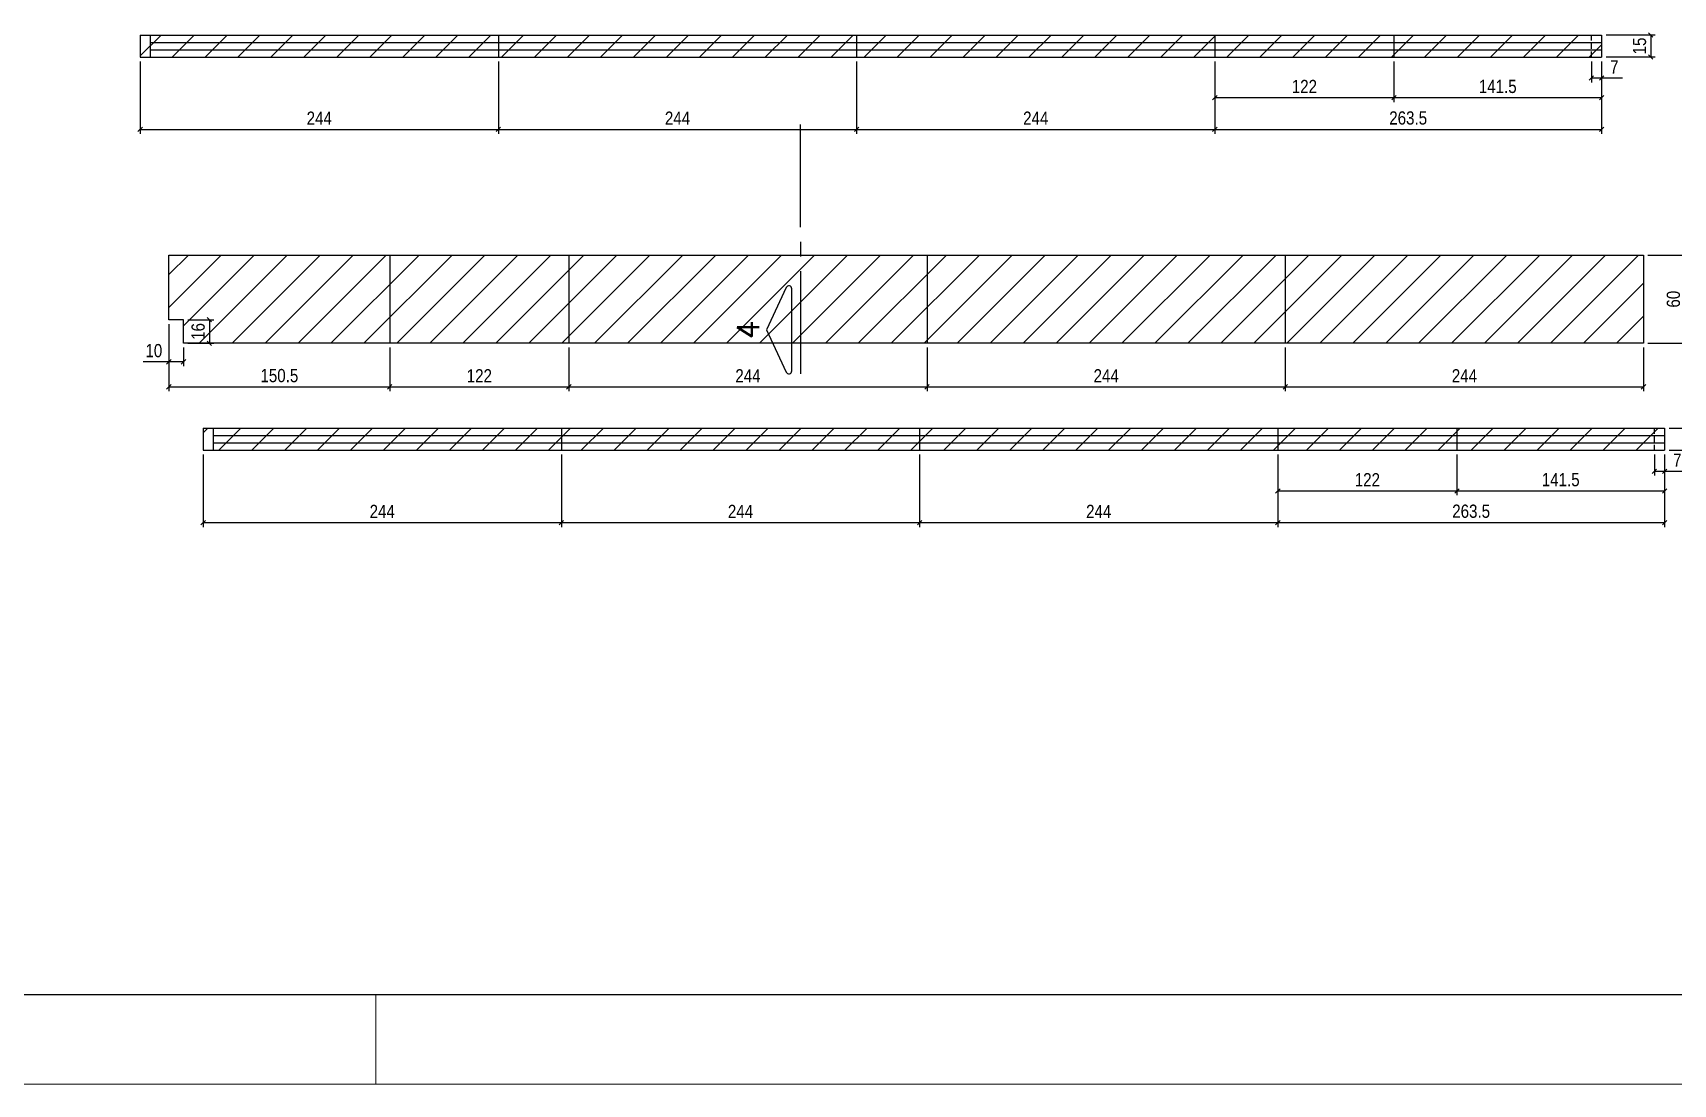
# Model space of a CAD drawing. Extents: x 1860 to 8661, y -614 to 3008.
# Drawn here: x 6172 to 7290, y -614 to 103 of the extents above; entities that cross this region are included whole.
import ezdxf
from ezdxf.enums import TextEntityAlignment as Align

# ---------------------------------------------------------------- set-up
doc = ezdxf.new("R2010")
doc.units = 0
doc.linetypes.add('HIDDEN', pattern=[0.375, 0.25, -0.125])
for name, color, linetype in [('COTA', 241, 'Continuous'), ('F-CORTE-INDICAÇÃO', 4, 'Continuous'), ('Painéis', 200, 'Continuous'), ('SARR_2.2x7', 40, 'Continuous')]:
    doc.layers.add(name, color=color, linetype=linetype)
doc.layers.add('FOLHA', color=255, linetype='Continuous', lineweight=5)
doc.layers.add('Hachura', color=251, linetype='Continuous', lineweight=9)
doc.styles.add('COTA TECNICA-50', font='techl___.ttf', dxfattribs={"height": 9})
doc.styles.add('ROMANS', font='romans.shx')
doc.dimstyles.new('COTA PAINEL-50', dxfattribs={"dimtxt": 9, "dimasz": 3, "dimexe": 3, "dimexo": 3, "dimgap": 3, "dimtad": 1, "dimdec": 1, "dimzin": 12, "dimdsep": 46, "dimtxsty": 'COTA TECNICA-50', "dimblk1": 'OBLIQUE', "dimblk2": 'OBLIQUE', "dimsah": 1, "dimcen": 0.9, "dimclrd": 4, "dimclre": 4, "dimclrt": 240, "dimadec": 1, "dimazin": 3, "dimtfac": 1, "dimtdec": 1, "dimtmove": 0, "dimatfit": 3, "dimfxl": 1, "dimtolj": 1, "dimtzin": 12, "dimarcsym": 0})

# ---------------------------------------------------------------- blocks, each defined once
blk = doc.blocks.new('*U8')
at = {"layer": 'F-CORTE-INDICAÇÃO'}
for p, q in [((-100, 0), (-170, 0)), ((-80, 0), (-90, 0)), ((-70, 0), (0, 0))]:
    blk.add_line(p, q, dxfattribs=at)
blk.add_lwpolyline([(-112, 6, 0.802585), (-111.2, 9.8), (-140, 23.3), (-168.8, 9.8, 0.802585), (-168, 6)], format="xyb", close=True, dxfattribs=at)
at = {"layer": 'F-CORTE-INDICAÇÃO', "style": 'ROMANS'}
blk.add_attdef('CORTE', text='', height=15, dxfattribs=at).set_placement((-140, 35.8), align=Align.MIDDLE_CENTER)
at = {"layer": 'F-CORTE-INDICAÇÃO', "color": 2, "style": 'ROMANS'}
blk.add_attdef('FOLHA', text='', height=12, dxfattribs=at).set_placement((-140, -10), align=Align.MIDDLE_CENTER)
blk = doc.blocks.new('_Oblique')
at = {"color": 0, "linetype": 'ByBlock', "lineweight": -2}
blk.add_line((-0.5, -0.5), (0.5, 0.5), dxfattribs=at)
blk = doc.blocks.new('*D1119')
at = {"layer": 'COTA', "color": 4, "lineweight": -2, "transparency": 16777216}
for p, q in [((6245.3, 83.2), (6245.3, 33.9)), ((6489.3, 83.2), (6489.3, 33.9)), ((6245.3, 36.9), (6489.3, 36.9))]:
    blk.add_line(p, q, dxfattribs=at)
at = {"layer": 'Defpoints', "color": 0, "transparency": 16777216}
for p in [(6245.3, 86.2), (6489.3, 86.2), (6489.3, 36.9)]:
    blk.add_point(p, dxfattribs=at)
at = {"layer": 'COTA', "color": 4, "lineweight": -2, "transparency": 16777216, "xscale": 3, "yscale": 3, "zscale": 3, "rotation": 180}
blk.add_blockref('_Oblique', (6245.3, 36.9), dxfattribs=at)
at = {"layer": 'COTA', "color": 4, "lineweight": -2, "transparency": 16777216, "xscale": 3, "yscale": 3, "zscale": 3}
blk.add_blockref('_Oblique', (6489.3, 36.9), dxfattribs=at)
at = {"layer": 'COTA', "color": 240, "transparency": 16777216, "insert": (6367.3, 44.5), "char_height": 9, "attachment_point": 5, "style": 'COTA TECNICA-50'}
blk.add_mtext('\\A1;244', dxfattribs=at)
blk = doc.blocks.new('*D1120')
at = {"layer": 'COTA', "color": 4, "lineweight": -2, "transparency": 16777216}
for p, q in [((6489.3, 83.2), (6489.3, 33.9)), ((6733.3, 83.2), (6733.3, 33.9)), ((6489.3, 36.9), (6733.3, 36.9))]:
    blk.add_line(p, q, dxfattribs=at)
at = {"layer": 'Defpoints', "color": 0, "transparency": 16777216}
for p in [(6489.3, 86.2), (6733.3, 86.2), (6733.3, 36.9)]:
    blk.add_point(p, dxfattribs=at)
at = {"layer": 'COTA', "color": 4, "lineweight": -2, "transparency": 16777216, "xscale": 3, "yscale": 3, "zscale": 3, "rotation": 180}
blk.add_blockref('_Oblique', (6489.3, 36.9), dxfattribs=at)
at = {"layer": 'COTA', "color": 4, "lineweight": -2, "transparency": 16777216, "xscale": 3, "yscale": 3, "zscale": 3}
blk.add_blockref('_Oblique', (6733.3, 36.9), dxfattribs=at)
at = {"layer": 'COTA', "color": 240, "transparency": 16777216, "insert": (6611.3, 44.5), "char_height": 9, "attachment_point": 5, "style": 'COTA TECNICA-50'}
blk.add_mtext('\\A1;244', dxfattribs=at)
blk = doc.blocks.new('*D1121')
at = {"layer": 'COTA', "color": 4, "lineweight": -2, "transparency": 16777216}
for p, q in [((6733.3, 83.2), (6733.3, 33.9)), ((6977.3, 83.2), (6977.3, 33.9)), ((6733.3, 36.9), (6977.3, 36.9))]:
    blk.add_line(p, q, dxfattribs=at)
at = {"layer": 'Defpoints', "color": 0, "transparency": 16777216}
for p in [(6733.3, 86.2), (6977.3, 86.2), (6977.3, 36.9)]:
    blk.add_point(p, dxfattribs=at)
at = {"layer": 'COTA', "color": 4, "lineweight": -2, "transparency": 16777216, "xscale": 3, "yscale": 3, "zscale": 3, "rotation": 180}
blk.add_blockref('_Oblique', (6733.3, 36.9), dxfattribs=at)
at = {"layer": 'COTA', "color": 4, "lineweight": -2, "transparency": 16777216, "xscale": 3, "yscale": 3, "zscale": 3}
blk.add_blockref('_Oblique', (6977.3, 36.9), dxfattribs=at)
at = {"layer": 'COTA', "color": 240, "transparency": 16777216, "insert": (6855.3, 44.5), "char_height": 9, "attachment_point": 5, "style": 'COTA TECNICA-50'}
blk.add_mtext('\\A1;244', dxfattribs=at)
blk = doc.blocks.new('*D1122')
at = {"layer": 'COTA', "color": 4, "lineweight": -2, "transparency": 16777216}
for p, q in [((6977.3, 83.2), (6977.3, 33.9)), ((7240.8, 83.2), (7240.8, 33.9)), ((6977.3, 36.9), (7240.8, 36.9))]:
    blk.add_line(p, q, dxfattribs=at)
at = {"layer": 'Defpoints', "color": 0, "transparency": 16777216}
for p in [(6977.3, 86.2), (7240.8, 86.2), (7240.8, 36.9)]:
    blk.add_point(p, dxfattribs=at)
at = {"layer": 'COTA', "color": 4, "lineweight": -2, "transparency": 16777216, "xscale": 3, "yscale": 3, "zscale": 3, "rotation": 180}
blk.add_blockref('_Oblique', (6977.3, 36.9), dxfattribs=at)
at = {"layer": 'COTA', "color": 4, "lineweight": -2, "transparency": 16777216, "xscale": 3, "yscale": 3, "zscale": 3}
blk.add_blockref('_Oblique', (7240.8, 36.9), dxfattribs=at)
at = {"layer": 'COTA', "color": 240, "transparency": 16777216, "insert": (7109, 44.6), "char_height": 9, "attachment_point": 5, "style": 'COTA TECNICA-50'}
blk.add_mtext('\\A1;263.5', dxfattribs=at)
blk = doc.blocks.new('*D1123')
at = {"layer": 'COTA', "color": 4, "lineweight": -2, "transparency": 16777216}
for p, q in [((7243.8, 101.2), (7277.2, 101.2)), ((7274.2, 101.2), (7274.2, 86.2)), ((7243.8, 86.2), (7277.2, 86.2))]:
    blk.add_line(p, q, dxfattribs=at)
at = {"layer": 'Defpoints', "color": 0, "transparency": 16777216}
for p in [(7240.8, 101.2), (7240.8, 86.2), (7274.2, 86.2)]:
    blk.add_point(p, dxfattribs=at)
at = {"layer": 'COTA', "color": 4, "lineweight": -2, "transparency": 16777216, "xscale": 3, "yscale": 3, "zscale": 3}
for p, rotation in [((7274.2, 101.2), 90), ((7274.2, 86.2), 270)]:
    blk.add_blockref('_Oblique', p, dxfattribs=dict(at, rotation=rotation))
at = {"layer": 'COTA', "color": 240, "transparency": 16777216, "insert": (7266.6, 93.7), "char_height": 9, "attachment_point": 5, "rotation": 90, "style": 'COTA TECNICA-50'}
blk.add_mtext('\\A1;15', dxfattribs=at)
blk = doc.blocks.new('*D1124')
at = {"layer": 'COTA', "color": 4, "lineweight": -2, "transparency": 16777216}
for p, q in [((6977.3, 83.2), (6977.3, 55.5)), ((7099.3, 83.2), (7099.3, 55.5)), ((6977.3, 58.5), (7099.3, 58.5))]:
    blk.add_line(p, q, dxfattribs=at)
at = {"layer": 'Defpoints', "color": 0, "transparency": 16777216}
for p in [(6977.3, 86.2), (7099.3, 86.2), (7099.3, 58.5)]:
    blk.add_point(p, dxfattribs=at)
at = {"layer": 'COTA', "color": 4, "lineweight": -2, "transparency": 16777216, "xscale": 3, "yscale": 3, "zscale": 3, "rotation": 180}
blk.add_blockref('_Oblique', (6977.3, 58.5), dxfattribs=at)
at = {"layer": 'COTA', "color": 4, "lineweight": -2, "transparency": 16777216, "xscale": 3, "yscale": 3, "zscale": 3}
blk.add_blockref('_Oblique', (7099.3, 58.5), dxfattribs=at)
at = {"layer": 'COTA', "color": 240, "transparency": 16777216, "insert": (7038.3, 66.1), "char_height": 9, "attachment_point": 5, "style": 'COTA TECNICA-50'}
blk.add_mtext('\\A1;122', dxfattribs=at)
blk = doc.blocks.new('*D1125')
at = {"layer": 'COTA', "color": 4, "lineweight": -2, "transparency": 16777216}
for p, q in [((7099.3, 83.2), (7099.3, 55.5)), ((7240.8, 83.2), (7240.8, 55.5)), ((7099.3, 58.5), (7240.8, 58.5))]:
    blk.add_line(p, q, dxfattribs=at)
at = {"layer": 'Defpoints', "color": 0, "transparency": 16777216}
for p in [(7099.3, 86.2), (7240.8, 86.2), (7240.8, 58.5)]:
    blk.add_point(p, dxfattribs=at)
at = {"layer": 'COTA', "color": 4, "lineweight": -2, "transparency": 16777216, "xscale": 3, "yscale": 3, "zscale": 3, "rotation": 180}
blk.add_blockref('_Oblique', (7099.3, 58.5), dxfattribs=at)
at = {"layer": 'COTA', "color": 4, "lineweight": -2, "transparency": 16777216, "xscale": 3, "yscale": 3, "zscale": 3}
blk.add_blockref('_Oblique', (7240.8, 58.5), dxfattribs=at)
at = {"layer": 'COTA', "color": 240, "transparency": 16777216, "insert": (7170, 66.1), "char_height": 9, "attachment_point": 5, "style": 'COTA TECNICA-50'}
blk.add_mtext('\\A1;141.5', dxfattribs=at)
blk = doc.blocks.new('*D1126')
at = {"layer": 'COTA', "color": 4, "lineweight": -2, "transparency": 16777216}
for p, q in [((7233.8, 83.2), (7233.8, 68.9)), ((7240.8, 83.2), (7240.8, 68.9)), ((7233.8, 71.9), (7240.8, 71.9)), ((7240.8, 71.9), (7254.9, 71.9))]:
    blk.add_line(p, q, dxfattribs=at)
at = {"layer": 'Defpoints', "color": 0, "transparency": 16777216}
for p in [(7233.8, 86.2), (7240.8, 86.2), (7240.8, 71.9)]:
    blk.add_point(p, dxfattribs=at)
at = {"layer": 'COTA', "color": 4, "lineweight": -2, "transparency": 16777216, "xscale": 3, "yscale": 3, "zscale": 3, "rotation": 180}
blk.add_blockref('_Oblique', (7233.8, 71.9), dxfattribs=at)
at = {"layer": 'COTA', "color": 4, "lineweight": -2, "transparency": 16777216, "xscale": 3, "yscale": 3, "zscale": 3}
blk.add_blockref('_Oblique', (7240.8, 71.9), dxfattribs=at)
at = {"layer": 'COTA', "color": 240, "transparency": 16777216, "insert": (7249.4, 79.4), "char_height": 9, "attachment_point": 5, "style": 'COTA TECNICA-50'}
blk.add_mtext('\\A1;7', dxfattribs=at)
blk = doc.blocks.new('*D1237')
at = {"layer": 'COTA', "color": 4, "lineweight": -2, "transparency": 16777216}
for p, q in [((6264.8, -95.8), (6264.8, -141.5)), ((6415.3, -111.8), (6415.3, -141.5)), ((6264.8, -138.5), (6415.3, -138.5))]:
    blk.add_line(p, q, dxfattribs=at)
at = {"layer": 'Defpoints', "color": 0, "transparency": 16777216}
for p in [(6264.8, -92.8), (6415.3, -108.8), (6415.3, -138.5)]:
    blk.add_point(p, dxfattribs=at)
at = {"layer": 'COTA', "color": 4, "lineweight": -2, "transparency": 16777216, "xscale": 3, "yscale": 3, "zscale": 3, "rotation": 180}
blk.add_blockref('_Oblique', (6264.8, -138.5), dxfattribs=at)
at = {"layer": 'COTA', "color": 4, "lineweight": -2, "transparency": 16777216, "xscale": 3, "yscale": 3, "zscale": 3}
blk.add_blockref('_Oblique', (6415.3, -138.5), dxfattribs=at)
at = {"layer": 'COTA', "color": 240, "transparency": 16777216, "insert": (6340.1, -130.9), "char_height": 9, "attachment_point": 5, "style": 'COTA TECNICA-50'}
blk.add_mtext('\\A1;150.5', dxfattribs=at)
blk = doc.blocks.new('*D1247')
at = {"layer": 'COTA', "color": 4, "lineweight": -2, "transparency": 16777216}
for p, q in [((6277.8, -92.8), (6295.4, -92.8)), ((6292.4, -92.8), (6292.4, -108.8)), ((6277.8, -108.8), (6295.4, -108.8))]:
    blk.add_line(p, q, dxfattribs=at)
at = {"layer": 'Defpoints', "color": 0, "transparency": 16777216}
for p in [(6274.8, -92.8), (6274.8, -108.8), (6292.4, -108.8)]:
    blk.add_point(p, dxfattribs=at)
at = {"layer": 'COTA', "color": 4, "lineweight": -2, "transparency": 16777216, "xscale": 3, "yscale": 3, "zscale": 3}
for p, rotation in [((6292.4, -92.8), 90), ((6292.4, -108.8), 270)]:
    blk.add_blockref('_Oblique', p, dxfattribs=dict(at, rotation=rotation))
at = {"layer": 'COTA', "color": 240, "transparency": 16777216, "insert": (6284.8, -100.8), "char_height": 9, "attachment_point": 5, "rotation": 90, "style": 'COTA TECNICA-50'}
blk.add_mtext('\\A1;16', dxfattribs=at)
blk = doc.blocks.new('*D1248')
at = {"layer": 'COTA', "color": 4, "lineweight": -2, "transparency": 16777216}
for p, q in [((6264.8, -121.5), (6247.3, -121.5)), ((6264.8, -111.8), (6264.8, -124.5)), ((6274.8, -121.5), (6264.8, -121.5)), ((6274.8, -111.8), (6274.8, -124.5))]:
    blk.add_line(p, q, dxfattribs=at)
at = {"layer": 'Defpoints', "color": 0, "transparency": 16777216}
for p in [(6264.8, -108.8), (6274.8, -108.8), (6264.8, -121.5)]:
    blk.add_point(p, dxfattribs=at)
at = {"layer": 'COTA', "color": 4, "lineweight": -2, "transparency": 16777216, "xscale": 3, "yscale": 3, "zscale": 3, "rotation": 180}
blk.add_blockref('_Oblique', (6264.8, -121.5), dxfattribs=at)
at = {"layer": 'COTA', "color": 4, "lineweight": -2, "transparency": 16777216, "xscale": 3, "yscale": 3, "zscale": 3}
blk.add_blockref('_Oblique', (6274.8, -121.5), dxfattribs=at)
at = {"layer": 'COTA', "color": 240, "transparency": 16777216, "insert": (6254.6, -113.9), "char_height": 9, "attachment_point": 5, "style": 'COTA TECNICA-50'}
blk.add_mtext('\\A1;10', dxfattribs=at)
blk = doc.blocks.new('*D1249')
at = {"layer": 'COTA', "color": 4, "lineweight": -2, "transparency": 16777216}
for p, q in [((6415.3, -111.8), (6415.3, -141.5)), ((6537.3, -111.8), (6537.3, -141.5)), ((6415.3, -138.5), (6537.3, -138.5))]:
    blk.add_line(p, q, dxfattribs=at)
at = {"layer": 'Defpoints', "color": 0, "transparency": 16777216}
for p in [(6415.3, -108.8), (6537.3, -108.8), (6537.3, -138.5)]:
    blk.add_point(p, dxfattribs=at)
at = {"layer": 'COTA', "color": 4, "lineweight": -2, "transparency": 16777216, "xscale": 3, "yscale": 3, "zscale": 3, "rotation": 180}
blk.add_blockref('_Oblique', (6415.3, -138.5), dxfattribs=at)
at = {"layer": 'COTA', "color": 4, "lineweight": -2, "transparency": 16777216, "xscale": 3, "yscale": 3, "zscale": 3}
blk.add_blockref('_Oblique', (6537.3, -138.5), dxfattribs=at)
at = {"layer": 'COTA', "color": 240, "transparency": 16777216, "insert": (6476.3, -131), "char_height": 9, "attachment_point": 5, "style": 'COTA TECNICA-50'}
blk.add_mtext('\\A1;122', dxfattribs=at)
blk = doc.blocks.new('*D1250')
at = {"layer": 'COTA', "color": 4, "lineweight": -2, "transparency": 16777216}
for p, q in [((6537.3, -111.8), (6537.3, -141.5)), ((6781.3, -111.8), (6781.3, -141.5)), ((6537.3, -138.5), (6781.3, -138.5))]:
    blk.add_line(p, q, dxfattribs=at)
at = {"layer": 'Defpoints', "color": 0, "transparency": 16777216}
for p in [(6537.3, -108.8), (6781.3, -108.8), (6781.3, -138.5)]:
    blk.add_point(p, dxfattribs=at)
at = {"layer": 'COTA', "color": 4, "lineweight": -2, "transparency": 16777216, "xscale": 3, "yscale": 3, "zscale": 3, "rotation": 180}
blk.add_blockref('_Oblique', (6537.3, -138.5), dxfattribs=at)
at = {"layer": 'COTA', "color": 4, "lineweight": -2, "transparency": 16777216, "xscale": 3, "yscale": 3, "zscale": 3}
blk.add_blockref('_Oblique', (6781.3, -138.5), dxfattribs=at)
at = {"layer": 'COTA', "color": 240, "transparency": 16777216, "insert": (6659.3, -131), "char_height": 9, "attachment_point": 5, "style": 'COTA TECNICA-50'}
blk.add_mtext('\\A1;244', dxfattribs=at)
blk = doc.blocks.new('*D1251')
at = {"layer": 'COTA', "color": 4, "lineweight": -2, "transparency": 16777216}
for p, q in [((6781.3, -111.8), (6781.3, -141.5)), ((7025.3, -111.8), (7025.3, -141.5)), ((6781.3, -138.5), (7025.3, -138.5))]:
    blk.add_line(p, q, dxfattribs=at)
at = {"layer": 'Defpoints', "color": 0, "transparency": 16777216}
for p in [(6781.3, -108.8), (7025.3, -108.8), (7025.3, -138.5)]:
    blk.add_point(p, dxfattribs=at)
at = {"layer": 'COTA', "color": 4, "lineweight": -2, "transparency": 16777216, "xscale": 3, "yscale": 3, "zscale": 3, "rotation": 180}
blk.add_blockref('_Oblique', (6781.3, -138.5), dxfattribs=at)
at = {"layer": 'COTA', "color": 4, "lineweight": -2, "transparency": 16777216, "xscale": 3, "yscale": 3, "zscale": 3}
blk.add_blockref('_Oblique', (7025.3, -138.5), dxfattribs=at)
at = {"layer": 'COTA', "color": 240, "transparency": 16777216, "insert": (6903.3, -131), "char_height": 9, "attachment_point": 5, "style": 'COTA TECNICA-50'}
blk.add_mtext('\\A1;244', dxfattribs=at)
blk = doc.blocks.new('*D1252')
at = {"layer": 'COTA', "color": 4, "lineweight": -2, "transparency": 16777216}
for p, q in [((7025.3, -111.8), (7025.3, -141.5)), ((7269.3, -111.8), (7269.3, -141.5)), ((7025.3, -138.5), (7269.3, -138.5))]:
    blk.add_line(p, q, dxfattribs=at)
at = {"layer": 'Defpoints', "color": 0, "transparency": 16777216}
for p in [(7025.3, -108.8), (7269.3, -108.8), (7269.3, -138.5)]:
    blk.add_point(p, dxfattribs=at)
at = {"layer": 'COTA', "color": 4, "lineweight": -2, "transparency": 16777216, "xscale": 3, "yscale": 3, "zscale": 3, "rotation": 180}
blk.add_blockref('_Oblique', (7025.3, -138.5), dxfattribs=at)
at = {"layer": 'COTA', "color": 4, "lineweight": -2, "transparency": 16777216, "xscale": 3, "yscale": 3, "zscale": 3}
blk.add_blockref('_Oblique', (7269.3, -138.5), dxfattribs=at)
at = {"layer": 'COTA', "color": 240, "transparency": 16777216, "insert": (7147.3, -131), "char_height": 9, "attachment_point": 5, "style": 'COTA TECNICA-50'}
blk.add_mtext('\\A1;244', dxfattribs=at)
blk = doc.blocks.new('*D1253')
at = {"layer": 'COTA', "color": 4, "lineweight": -2, "transparency": 16777216}
for p, q in [((7272.3, -48.8), (7300.3, -48.8)), ((7297.3, -48.8), (7297.3, -108.8)), ((7272.3, -108.8), (7300.3, -108.8))]:
    blk.add_line(p, q, dxfattribs=at)
at = {"layer": 'Defpoints', "color": 0, "transparency": 16777216}
for p in [(7269.3, -48.8), (7269.3, -108.8), (7297.3, -108.8)]:
    blk.add_point(p, dxfattribs=at)
at = {"layer": 'COTA', "color": 4, "lineweight": -2, "transparency": 16777216, "xscale": 3, "yscale": 3, "zscale": 3}
for p, rotation in [((7297.3, -48.8), 90), ((7297.3, -108.8), 270)]:
    blk.add_blockref('_Oblique', p, dxfattribs=dict(at, rotation=rotation))
at = {"layer": 'COTA', "color": 240, "transparency": 16777216, "insert": (7289.7, -78.8), "char_height": 9, "attachment_point": 5, "rotation": 90, "style": 'COTA TECNICA-50'}
blk.add_mtext('\\A1;60', dxfattribs=at)
blk = doc.blocks.new('*D1254')
at = {"layer": 'COTA', "color": 4, "lineweight": -2, "transparency": 16777216}
for p, q in [((6288.2, -184.7), (6288.2, -234)), ((6532.2, -184.7), (6532.2, -234)), ((6288.2, -231), (6532.2, -231))]:
    blk.add_line(p, q, dxfattribs=at)
at = {"layer": 'Defpoints', "color": 0, "transparency": 16777216}
for p in [(6288.2, -181.7), (6532.2, -181.7), (6532.2, -231)]:
    blk.add_point(p, dxfattribs=at)
at = {"layer": 'COTA', "color": 4, "lineweight": -2, "transparency": 16777216, "xscale": 3, "yscale": 3, "zscale": 3, "rotation": 180}
blk.add_blockref('_Oblique', (6288.2, -231), dxfattribs=at)
at = {"layer": 'COTA', "color": 4, "lineweight": -2, "transparency": 16777216, "xscale": 3, "yscale": 3, "zscale": 3}
blk.add_blockref('_Oblique', (6532.2, -231), dxfattribs=at)
at = {"layer": 'COTA', "color": 240, "transparency": 16777216, "insert": (6410.2, -223.4), "char_height": 9, "attachment_point": 5, "style": 'COTA TECNICA-50'}
blk.add_mtext('\\A1;244', dxfattribs=at)
blk = doc.blocks.new('*D1255')
at = {"layer": 'COTA', "color": 4, "lineweight": -2, "transparency": 16777216}
for p, q in [((6532.2, -184.7), (6532.2, -234)), ((6776.2, -184.7), (6776.2, -234)), ((6532.2, -231), (6776.2, -231))]:
    blk.add_line(p, q, dxfattribs=at)
at = {"layer": 'Defpoints', "color": 0, "transparency": 16777216}
for p in [(6532.2, -181.7), (6776.2, -181.7), (6776.2, -231)]:
    blk.add_point(p, dxfattribs=at)
at = {"layer": 'COTA', "color": 4, "lineweight": -2, "transparency": 16777216, "xscale": 3, "yscale": 3, "zscale": 3, "rotation": 180}
blk.add_blockref('_Oblique', (6532.2, -231), dxfattribs=at)
at = {"layer": 'COTA', "color": 4, "lineweight": -2, "transparency": 16777216, "xscale": 3, "yscale": 3, "zscale": 3}
blk.add_blockref('_Oblique', (6776.2, -231), dxfattribs=at)
at = {"layer": 'COTA', "color": 240, "transparency": 16777216, "insert": (6654.2, -223.4), "char_height": 9, "attachment_point": 5, "style": 'COTA TECNICA-50'}
blk.add_mtext('\\A1;244', dxfattribs=at)
blk = doc.blocks.new('*D1256')
at = {"layer": 'COTA', "color": 4, "lineweight": -2, "transparency": 16777216}
for p, q in [((6776.2, -184.7), (6776.2, -234)), ((7020.2, -184.7), (7020.2, -234)), ((6776.2, -231), (7020.2, -231))]:
    blk.add_line(p, q, dxfattribs=at)
at = {"layer": 'Defpoints', "color": 0, "transparency": 16777216}
for p in [(6776.2, -181.7), (7020.2, -181.7), (7020.2, -231)]:
    blk.add_point(p, dxfattribs=at)
at = {"layer": 'COTA', "color": 4, "lineweight": -2, "transparency": 16777216, "xscale": 3, "yscale": 3, "zscale": 3, "rotation": 180}
blk.add_blockref('_Oblique', (6776.2, -231), dxfattribs=at)
at = {"layer": 'COTA', "color": 4, "lineweight": -2, "transparency": 16777216, "xscale": 3, "yscale": 3, "zscale": 3}
blk.add_blockref('_Oblique', (7020.2, -231), dxfattribs=at)
at = {"layer": 'COTA', "color": 240, "transparency": 16777216, "insert": (6898.2, -223.4), "char_height": 9, "attachment_point": 5, "style": 'COTA TECNICA-50'}
blk.add_mtext('\\A1;244', dxfattribs=at)
blk = doc.blocks.new('*D1257')
at = {"layer": 'COTA', "color": 4, "lineweight": -2, "transparency": 16777216}
for p, q in [((7020.2, -184.7), (7020.2, -234)), ((7283.7, -184.7), (7283.7, -234)), ((7020.2, -231), (7283.7, -231))]:
    blk.add_line(p, q, dxfattribs=at)
at = {"layer": 'Defpoints', "color": 0, "transparency": 16777216}
for p in [(7020.2, -181.7), (7283.7, -181.7), (7283.7, -231)]:
    blk.add_point(p, dxfattribs=at)
at = {"layer": 'COTA', "color": 4, "lineweight": -2, "transparency": 16777216, "xscale": 3, "yscale": 3, "zscale": 3, "rotation": 180}
blk.add_blockref('_Oblique', (7020.2, -231), dxfattribs=at)
at = {"layer": 'COTA', "color": 4, "lineweight": -2, "transparency": 16777216, "xscale": 3, "yscale": 3, "zscale": 3}
blk.add_blockref('_Oblique', (7283.7, -231), dxfattribs=at)
at = {"layer": 'COTA', "color": 240, "transparency": 16777216, "insert": (7151.9, -223.3), "char_height": 9, "attachment_point": 5, "style": 'COTA TECNICA-50'}
blk.add_mtext('\\A1;263.5', dxfattribs=at)
blk = doc.blocks.new('*D1258')
at = {"layer": 'COTA', "color": 4, "lineweight": -2, "transparency": 16777216}
for p, q in [((7286.7, -166.7), (7320.1, -166.7)), ((7317.1, -166.7), (7317.1, -181.7)), ((7286.7, -181.7), (7320.1, -181.7))]:
    blk.add_line(p, q, dxfattribs=at)
at = {"layer": 'Defpoints', "color": 0, "transparency": 16777216}
for p in [(7283.7, -166.7), (7283.7, -181.7), (7317.1, -181.7)]:
    blk.add_point(p, dxfattribs=at)
at = {"layer": 'COTA', "color": 4, "lineweight": -2, "transparency": 16777216, "xscale": 3, "yscale": 3, "zscale": 3}
for p, rotation in [((7317.1, -166.7), 90), ((7317.1, -181.7), 270)]:
    blk.add_blockref('_Oblique', p, dxfattribs=dict(at, rotation=rotation))
at = {"layer": 'COTA', "color": 240, "transparency": 16777216, "insert": (7309.5, -174.2), "char_height": 9, "attachment_point": 5, "rotation": 90, "style": 'COTA TECNICA-50'}
blk.add_mtext('\\A1;15', dxfattribs=at)
blk = doc.blocks.new('*D1259')
at = {"layer": 'COTA', "color": 4, "lineweight": -2, "transparency": 16777216}
for p, q in [((7020.2, -184.7), (7020.2, -212.4)), ((7142.2, -184.7), (7142.2, -212.4)), ((7020.2, -209.4), (7142.2, -209.4))]:
    blk.add_line(p, q, dxfattribs=at)
at = {"layer": 'Defpoints', "color": 0, "transparency": 16777216}
for p in [(7020.2, -181.7), (7142.2, -181.7), (7142.2, -209.4)]:
    blk.add_point(p, dxfattribs=at)
at = {"layer": 'COTA', "color": 4, "lineweight": -2, "transparency": 16777216, "xscale": 3, "yscale": 3, "zscale": 3, "rotation": 180}
blk.add_blockref('_Oblique', (7020.2, -209.4), dxfattribs=at)
at = {"layer": 'COTA', "color": 4, "lineweight": -2, "transparency": 16777216, "xscale": 3, "yscale": 3, "zscale": 3}
blk.add_blockref('_Oblique', (7142.2, -209.4), dxfattribs=at)
at = {"layer": 'COTA', "color": 240, "transparency": 16777216, "insert": (7081.2, -201.8), "char_height": 9, "attachment_point": 5, "style": 'COTA TECNICA-50'}
blk.add_mtext('\\A1;122', dxfattribs=at)
blk = doc.blocks.new('*D1260')
at = {"layer": 'COTA', "color": 4, "lineweight": -2, "transparency": 16777216}
for p, q in [((7142.2, -184.7), (7142.2, -212.4)), ((7283.7, -184.7), (7283.7, -212.4)), ((7142.2, -209.4), (7283.7, -209.4))]:
    blk.add_line(p, q, dxfattribs=at)
at = {"layer": 'Defpoints', "color": 0, "transparency": 16777216}
for p in [(7142.2, -181.7), (7283.7, -181.7), (7283.7, -209.4)]:
    blk.add_point(p, dxfattribs=at)
at = {"layer": 'COTA', "color": 4, "lineweight": -2, "transparency": 16777216, "xscale": 3, "yscale": 3, "zscale": 3, "rotation": 180}
blk.add_blockref('_Oblique', (7142.2, -209.4), dxfattribs=at)
at = {"layer": 'COTA', "color": 4, "lineweight": -2, "transparency": 16777216, "xscale": 3, "yscale": 3, "zscale": 3}
blk.add_blockref('_Oblique', (7283.7, -209.4), dxfattribs=at)
at = {"layer": 'COTA', "color": 240, "transparency": 16777216, "insert": (7212.9, -201.8), "char_height": 9, "attachment_point": 5, "style": 'COTA TECNICA-50'}
blk.add_mtext('\\A1;141.5', dxfattribs=at)
blk = doc.blocks.new('*D1261')
at = {"layer": 'COTA', "color": 4, "lineweight": -2, "transparency": 16777216}
for p, q in [((7276.7, -184.7), (7276.7, -199)), ((7283.7, -184.7), (7283.7, -199)), ((7276.7, -196), (7283.7, -196)), ((7283.7, -196), (7297.8, -196))]:
    blk.add_line(p, q, dxfattribs=at)
at = {"layer": 'Defpoints', "color": 0, "transparency": 16777216}
for p in [(7276.7, -181.7), (7283.7, -181.7), (7283.7, -196)]:
    blk.add_point(p, dxfattribs=at)
at = {"layer": 'COTA', "color": 4, "lineweight": -2, "transparency": 16777216, "xscale": 3, "yscale": 3, "zscale": 3, "rotation": 180}
blk.add_blockref('_Oblique', (7276.7, -196), dxfattribs=at)
at = {"layer": 'COTA', "color": 4, "lineweight": -2, "transparency": 16777216, "xscale": 3, "yscale": 3, "zscale": 3}
blk.add_blockref('_Oblique', (7283.7, -196), dxfattribs=at)
at = {"layer": 'COTA', "color": 240, "transparency": 16777216, "insert": (7292.3, -188.5), "char_height": 9, "attachment_point": 5, "style": 'COTA TECNICA-50'}
blk.add_mtext('\\A1;7', dxfattribs=at)

msp = doc.modelspace()

# ---------------------------------------------------------------- hatches: boundary and pattern name
at = {"layer": 'Hachura', "linetype": 'ByBlock'}
h = msp.add_hatch(dxfattribs=at)
h.set_pattern_fill('ANSI31', color=256, scale=5)
h.set_pattern_definition([(45, (0, 127.807), (-11.22532, 11.22532), [])])
h.paths.add_polyline_path([(6489.27, 86.18), (6489.27, 101.18), (6245.27, 101.18), (6245.27, 86.18)])
h.paths.add_polyline_path([(6489.27, 101.18), (6489.27, 86.18), (6733.27, 86.18), (6733.27, 101.18)])
h.paths.add_polyline_path([(6733.27, 101.18), (6733.27, 86.18), (6977.27, 86.18), (6977.27, 101.18)])
h.paths.add_polyline_path([(7099.27, 86.18), (7099.27, 101.18), (6977.27, 101.18), (6977.27, 86.18)])
h.paths.add_polyline_path([(7099.27, 101.18), (7099.27, 86.18), (7240.77, 86.18), (7240.77, 101.18)])
h = msp.add_hatch(dxfattribs=at)
h.set_pattern_fill('ANSI31', color=256, scale=5)
h.set_pattern_definition([(45, (31.793, 80.894), (-11.22532, 11.22532), [])])
h.paths.add_polyline_path([(6415.3, -48.78), (6264.8, -48.78), (6264.8, -92.78), (6274.8, -92.78), (6274.8, -108.78), (6415.3, -108.78)])
h.paths.add_polyline_path([(6537.3, -48.78), (6415.3, -48.78), (6415.3, -108.78), (6537.3, -108.78)])
h.paths.add_polyline_path([(6781.3, -48.78), (6537.3, -48.78), (6537.3, -108.78), (6781.3, -108.78)])
h.paths.add_polyline_path([(7025.3, -48.78), (6781.3, -48.78), (6781.3, -108.78), (7025.3, -108.78)])
h.paths.add_polyline_path([(7269.3, -48.78), (7025.3, -48.78), (7025.3, -108.78), (7269.3, -108.78)])
h = msp.add_hatch(dxfattribs=at)
h.set_pattern_fill('ANSI31', color=256, scale=5)
h.set_pattern_definition([(45, (74.703, -187.02), (-11.22532, 11.22532), [])])
h.paths.add_polyline_path([(6532.18, -181.73), (6532.18, -166.73), (6288.18, -166.73), (6288.18, -181.73)])
h.paths.add_polyline_path([(6776.18, -181.73), (6776.18, -166.73), (6532.18, -166.73), (6532.18, -181.73)])
h.paths.add_polyline_path([(6776.18, -166.73), (6776.18, -181.73), (7020.18, -181.73), (7020.18, -166.73)])
h.paths.add_polyline_path([(7020.18, -166.73), (7020.18, -181.73), (7142.18, -181.73), (7142.18, -166.73)])
h.paths.add_polyline_path([(7142.18, -166.73), (7142.18, -181.73), (7283.68, -181.73), (7283.68, -166.73)])

# ---------------------------------------------------------------- linework, layer by layer
at = {"color": 30}
msp.add_line((8600.49, -552.63), (2012.11, -552.63), dxfattribs=at)
at = {"layer": 'FOLHA'}
for p, q in [((6405.79, -552.63), (6405.79, -613.6)), ((8661.45, -613.6), (1859.7, -613.6))]:
    msp.add_line(p, q, dxfattribs=at)
at = {"layer": 'Painéis'}
for p, q in [((6245.27, 101.18), (7240.77, 101.18)), ((6245.27, 101.18), (6245.27, 86.18)), ((6489.27, 101.18), (6489.27, 86.18)), ((6733.27, 101.18), (6733.27, 86.18)), ((6977.27, 101.18), (6977.27, 86.18)), ((7099.27, 101.18), (7099.27, 86.18)), ((7240.77, 101.18), (7240.77, 86.18)), ((6245.27, 86.18), (7240.77, 86.18)), ((6415.3, -48.78), (6415.3, -108.78)), ((6537.3, -48.78), (6537.3, -108.78)), ((6781.3, -48.78), (6781.3, -108.78)), ((7025.3, -48.78), (7025.3, -108.78)), ((7269.3, -48.78), (7269.3, -108.78)), ((6274.8, -92.78), (6264.8, -92.78)), ((6274.8, -108.78), (6274.8, -92.78)), ((7269.3, -108.78), (6274.8, -108.78)), ((6288.18, -166.73), (7283.68, -166.73)), ((6288.18, -166.73), (6288.18, -181.73)), ((6532.18, -166.73), (6532.18, -181.73)), ((6776.18, -166.73), (6776.18, -181.73)), ((7020.18, -166.73), (7020.18, -181.73)), ((7142.18, -166.73), (7142.18, -181.73)), ((7283.68, -166.73), (7283.68, -181.73)), ((6288.18, -181.73), (7283.68, -181.73))]:
    msp.add_line(p, q, dxfattribs=at)
for points in [[(6264.8, -92.78), (6264.8, -48.78)], [(6264.8, -48.78), (7269.3, -48.78)]]:
    msp.add_lwpolyline(points, dxfattribs=at)
at = {"layer": 'SARR_2.2x7'}
for p, q in [((6252.27, 86.18), (6252.27, 101.18)), ((6252.27, 96.18), (6489.27, 96.18)), ((6252.27, 91.18), (6489.27, 91.18)), ((6489.27, 96.18), (6733.27, 96.18)), ((6489.27, 91.18), (6733.27, 91.18)), ((6733.27, 96.18), (6977.27, 96.18)), ((6733.27, 91.18), (6977.27, 91.18)), ((6977.27, 96.18), (7240.77, 96.18)), ((6977.27, 91.18), (7240.77, 91.18)), ((6295.18, -181.73), (6295.18, -166.73)), ((6295.18, -171.73), (6532.18, -171.73)), ((6295.18, -176.73), (6532.18, -176.73)), ((6532.18, -171.73), (6776.18, -171.73)), ((6532.18, -176.73), (6776.18, -176.73)), ((6776.18, -171.73), (7020.18, -171.73)), ((6776.18, -176.73), (7020.18, -176.73)), ((7020.18, -171.73), (7283.68, -171.73)), ((7020.18, -176.73), (7283.68, -176.73))]:
    msp.add_line(p, q, dxfattribs=at)
at = {"layer": 'SARR_2.2x7', "linetype": 'HIDDEN', "ltscale": 15}
for p, q in [((7233.77, 86.18), (7233.77, 101.18)), ((7276.68, -181.73), (7276.68, -166.73))]:
    msp.add_line(p, q, dxfattribs=at)

# ---------------------------------------------------------------- block references
at = {"layer": 'F-CORTE-INDICAÇÃO', "linetype": 'Continuous'}
ref = msp.add_blockref('*U8', (6695.18, 40.3), dxfattribs=dict(at, rotation=90))
ref.add_attrib('CORTE', '4', dxfattribs={"height": 15, "rotation": 90, "style": 'ROMANS'}).set_placement((6659.42, -99.7), align=Align.MIDDLE_CENTER)

# ---------------------------------------------------------------- dimensions: what is measured, and where the dimension line sits
at = {"layer": 'COTA'}
for base, p1, p2, picture, middle in [((7274.21, 86.18), (7240.77, 101.18), (7240.77, 86.18), '*D1123', (7266.61, 93.68)), ((7297.31, -108.78), (7269.3, -48.78), (7269.3, -108.78), '*D1253', (7289.71, -78.78)), ((6292.42, -108.78), (6274.8, -92.78), (6274.8, -108.78), '*D1247', (6284.83, -100.78)), ((7317.12, -181.73), (7283.68, -166.73), (7283.68, -181.73), '*D1258', (7309.52, -174.23))]:
    dim = msp.add_linear_dim(base=base, p1=p1, p2=p2, angle=90, dimstyle='COTA PAINEL-50', dxfattribs=at)
    dim.commit()
    dim.dimension.update_dxf_attribs({"geometry": picture, "text_midpoint": middle})
for base, p1, p2, picture, middle in [((6489.27, 36.91), (6245.27, 86.18), (6489.27, 86.18), '*D1119', (6367.27, 44.48)), ((7099.27, 58.52), (6977.27, 86.18), (7099.27, 86.18), '*D1124', (7038.27, 66.07)), ((7240.77, 71.88), (7233.77, 86.18), (7240.77, 86.18), '*D1126', (7249.35, 79.45)), ((6415.3, -138.53), (6264.8, -92.78), (6415.3, -108.78), '*D1237', (6340.05, -130.93)), ((6264.8, -121.47), (6274.8, -108.78), (6264.8, -108.78), '*D1248', (6254.56, -113.88)), ((6537.3, -138.53), (6415.3, -108.78), (6537.3, -108.78), '*D1249', (6476.3, -130.97)), ((6532.18, -231), (6288.18, -181.73), (6532.18, -181.73), '*D1254', (6410.18, -223.43)), ((7142.18, -209.39), (7020.18, -181.73), (7142.18, -181.73), '*D1259', (7081.18, -201.84)), ((7283.68, -196.03), (7276.68, -181.73), (7283.68, -181.73), '*D1261', (7292.26, -188.47))]:
    dim = msp.add_linear_dim(base=base, p1=p1, p2=p2, dimstyle='COTA PAINEL-50', dxfattribs=at)
    dim.commit()
    dim.dimension.update_dxf_attribs({"geometry": picture, "text_midpoint": middle})
for base, p1, p2, picture, middle in [((6733.27, 36.91), (6489.27, 86.18), (6733.27, 86.18), '*D1120', (6611.27, 44.48)), ((6977.27, 36.91), (6733.27, 86.18), (6977.27, 86.18), '*D1121', (6855.27, 44.48)), ((7240.77, 36.91), (6977.27, 86.18), (7240.77, 86.18), '*D1122', (7109.02, 44.61)), ((7240.77, 58.52), (7099.27, 86.18), (7240.77, 86.18), '*D1125', (7170.02, 66.12)), ((6781.3, -138.53), (6537.3, -108.78), (6781.3, -108.78), '*D1250', (6659.3, -130.96)), ((7025.3, -138.53), (6781.3, -108.78), (7025.3, -108.78), '*D1251', (6903.3, -130.96)), ((7269.3, -138.53), (7025.3, -108.78), (7269.3, -108.78), '*D1252', (7147.3, -130.96)), ((6776.18, -231), (6532.18, -181.73), (6776.18, -181.73), '*D1255', (6654.18, -223.43)), ((7020.18, -231), (6776.18, -181.73), (7020.18, -181.73), '*D1256', (6898.18, -223.43)), ((7283.68, -231), (7020.18, -181.73), (7283.68, -181.73), '*D1257', (7151.93, -223.3)), ((7283.68, -209.39), (7142.18, -181.73), (7283.68, -181.73), '*D1260', (7212.93, -201.8))]:
    dim = msp.add_linear_dim(base=base, p1=p1, p2=p2, dimstyle='COTA PAINEL-50', override={"dimtmove": 1}, dxfattribs=at)
    dim.commit()
    dim.dimension.update_dxf_attribs({"geometry": picture, "text_midpoint": middle})

doc.saveas('drawing.dxf')
